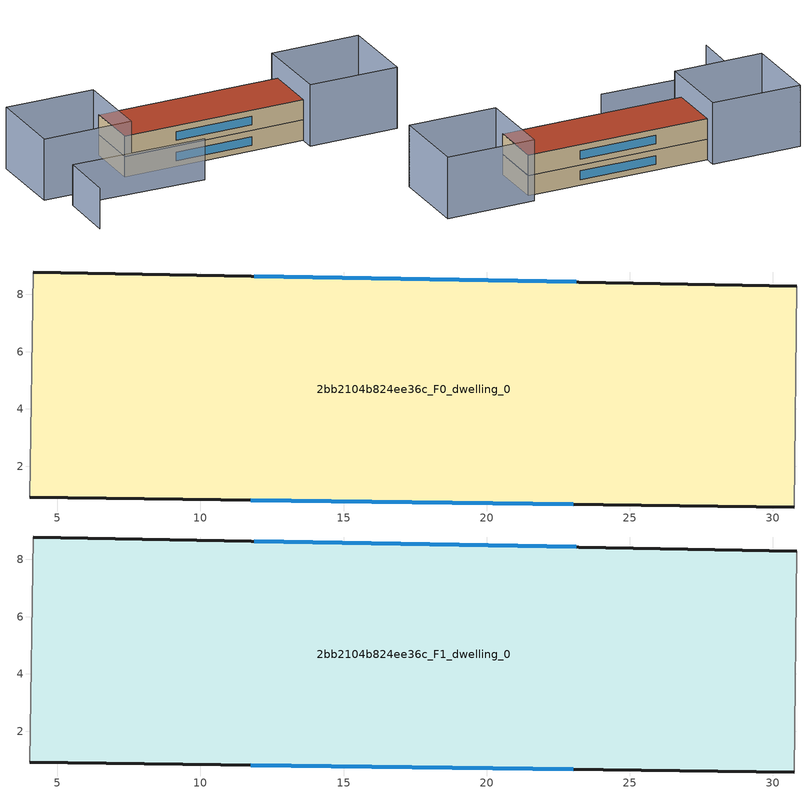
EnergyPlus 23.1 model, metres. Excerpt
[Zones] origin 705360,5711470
2bb2104b824ee36c_F0_dwelling_0
 floor ground (EU_floor_Construction): 30.84,8.29 30.75,0.57 4.03,0.91 4.16,8.78 z0
 wall outside (EU_wall_Construction): 30.84,8.29 4.16,8.78 / 4.03,0.91 30.75,0.57 z0:3
 wall adiabatic (EU_wall_Construction): 30.75,0.57 30.84,8.29 / 4.16,8.78 4.03,0.91 z0:3
 window (EU_Window_Construction): 23.13,8.44 11.87,8.64 / 11.75,0.81 23.03,0.67 z0.87:2.13
2bb2104b824ee36c_F1_dwelling_0
 floor to 2bb2104b824ee36c_F0_dwelling_0 (EU_floor_Construction): 30.84,8.29 30.75,0.57 4.03,0.91 4.16,8.78 z3
 wall outside (EU_wall_Construction): 30.84,8.29 4.16,8.78 / 4.03,0.91 30.75,0.57 z3:6
 wall adiabatic (EU_wall_Construction): 30.75,0.57 30.84,8.29 / 4.16,8.78 4.03,0.91 z3:6
 window (EU_Window_Construction): 23.13,8.44 11.87,8.64 / 11.75,0.81 23.03,0.67 z3.87:5.13
 roof outside (EU_roof_Construction): 30.75,0.57 30.84,8.29 4.16,8.78 4.03,0.91 z6
shading: -6.59,-12.45 -6.29,-4.04 / -6.29,-4.04 13.18,-4.75 z0:6; 4.01,-1.05 -8.99,-0.85 / -8.99,-0.85 -8.81,10.63 / -8.81,10.63 4.19,10.43 / 4.19,10.43 4.01,-1.05 / 30.86,10.04 43.82,9.89 / 43.82,9.89 43.68,-1.7 / 43.68,-1.7 30.72,-1.54 / 30.72,-1.54 30.86,10.04 z0:9
[Building]
EU S2 Campaign: North Axis=0; Terrain=City; Solar Distribution=FullExterior
[Site:Location]
London: Latitude=51.5; Longitude=-0.5; Time Zone=0; Elevation=25
[SizingPeriod:WeatherFileDays]
AnnualSizingPeriod: Begin Month=1; Begin Day of Month=1; End Month=12; End Day of Month=31; Day of Week for Start Day=Monday; Use Weather File Daylight Saving Period=No; Use Weather File Rain and Snow Indicators=No
[MATERIAL]
EU_InternalMass_Material: Roughness=MediumRough; Thickness=0.1; Conductivity=1; Density=1800; Specific Heat=900; Thermal Absorptance=0.9; Solar Absorptance=0.7; Visible Absorptance=0.7
[MATERIAL:NOMASS] Roughness=MediumRough; Thermal Absorptance=0.9; Solar Absorptance=0.7; Visible Absorptance=0.7
Name | Thermal Resistance
EU_wall_NoMass | 0.724719
EU_roof_NoMass | 2.98947
EU_floor_NoMass | 2.39157
[WINDOWMATERIAL:SIMPLEGLAZINGSYSTEM]
EU_Window_SimpleGlazing: UFactor=2.63425; Solar Heat Gain Coefficient=0.76; Visible Transmittance=0.76
[CONSTRUCTION]
EU_wall_Construction: EU_wall_NoMass
EU_roof_Construction: EU_roof_NoMass
EU_floor_Construction: EU_floor_NoMass
EU_Window_Construction: EU_Window_SimpleGlazing
EU_InternalMass_Construction: EU_InternalMass_Material
[ZONE] Type=1; Multiplier=1; Ceiling Height=autocalculate; Volume=624.89; Floor Area=autocalculate; Part of Total Floor Area=Yes
2bb2104b824ee36c_F0_dwelling_0; 2bb2104b824ee36c_F1_dwelling_0
[INTERNALMASS] Construction=EU_InternalMass_Construction; Surface Area=208.296
Name | Zone or ZoneList
2bb2104b824ee36c_F0_dwelling_0_EU_InternalMass | 2bb2104b824ee36c_F0_dwelling_0
2bb2104b824ee36c_F1_dwelling_0_EU_InternalMass | 2bb2104b824ee36c_F1_dwelling_0
[OTHEREQUIPMENT] Fuel Type=Electricity; Design Level Calculation Method=Watts/Area; Power per Zone Floor Area=1; Fraction Latent=0; Fraction Radiant=0; Fraction Lost=0; Carbon Dioxide Generation Rate=0; EndUse Subcategory=EU_Step8_InternalGains
Name | Zone or ZoneList or Space or SpaceList | Schedule
EU_Step8_InternalGain_2bb2104b824ee36c_F0_dwelling_0_f000 | 2bb2104b824ee36c_F0_dwelling_0 | EU_Step8_GainSchedule_2bb2104b824ee36c_F0_dwelling_0_f000
EU_Step8_InternalGain_2bb2104b824ee36c_F1_dwelling_0_f000 | 2bb2104b824ee36c_F1_dwelling_0 | EU_Step8_GainSchedule_2bb2104b824ee36c_F1_dwelling_0_f000
[ZONEVENTILATION:DESIGNFLOWRATE] Schedule=EU_AlwaysOn; Design Flow Rate Calculation Method=AirChanges/Hour; Air Changes per Hour=0.418135; Ventilation Type=Natural; Fan Pressure Rise=0; Fan Total Efficiency=1; Constant Term Coefficient=1; Temperature Term Coefficient=0; Velocity Term Coefficient=0; Velocity Squared Term Coefficient=0; Minimum Indoor Temperature=-100; Maximum Indoor Temperature=100; Delta Temperature=-100; Minimum Outdoor Temperature=-100; Maximum Outdoor Temperature=100; Maximum Wind Speed=40
Name | Zone or ZoneList or Space or SpaceList
EU_ConstantAir_2bb2104b824ee36c_F0_dwelling_0 | 2bb2104b824ee36c_F0_dwelling_0
EU_ConstantAir_2bb2104b824ee36c_F1_dwelling_0 | 2bb2104b824ee36c_F1_dwelling_0
[HVACTEMPLATE:THERMOSTAT] Constant Heating Setpoint=20; Constant Cooling Setpoint=50
EU_HeatOnly_2bb2104b824ee36c_F0_dwelling_0; EU_HeatOnly_2bb2104b824ee36c_F1_dwelling_0
[HVACTEMPLATE:ZONE:IDEALLOADSAIRSYSTEM] System Availability Schedule=EU_AlwaysOn; Maximum Heating Supply Air Temperature=50; Minimum Cooling Supply Air Temperature=13; Maximum Heating Supply Air Humidity Ratio=0.0156; Minimum Cooling Supply Air Humidity Ratio=0.0077; Heating Limit=NoLimit; Cooling Limit=NoLimit; Heating Availability Schedule=EU_AlwaysOn; Cooling Availability Schedule=EU_CoolingOff; Dehumidification Control Type=ConstantSensibleHeatRatio; Cooling Sensible Heat Ratio=0.7; Dehumidification Setpoint=60; Humidification Control Type=None; Humidification Setpoint=30; Outdoor Air Method=None; Outdoor Air Flow Rate per Person=0.00944; Outdoor Air Flow Rate per Zone Floor Area=0; Outdoor Air Flow Rate per Zone=0; Demand Controlled Ventilation Type=None; Outdoor Air Economizer Type=NoEconomizer; Heat Recovery Type=None; Sensible Heat Recovery Effectiveness=0.7; Latent Heat Recovery Effectiveness=0.65
Name | Template Thermostat
2bb2104b824ee36c_F0_dwelling_0 | EU_HeatOnly_2bb2104b824ee36c_F0_dwelling_0
2bb2104b824ee36c_F1_dwelling_0 | EU_HeatOnly_2bb2104b824ee36c_F1_dwelling_0
[SIZING:ZONE] Zone Cooling Design Supply Air Temperature Input Method=SupplyAirTemperature; Zone Cooling Design Supply Air Temperature=13; Zone Heating Design Supply Air Temperature Input Method=SupplyAirTemperature; Zone Heating Design Supply Air Temperature=50; Zone Cooling Design Supply Air Humidity Ratio=0.008; Zone Heating Design Supply Air Humidity Ratio=0.008; Cooling Design Air Flow Method=DesignDay; Cooling Design Air Flow Rate=0; Cooling Minimum Air Flow per Zone Floor Area=0.000762; Cooling Minimum Air Flow=0; Cooling Minimum Air Flow Fraction=0.2; Heating Design Air Flow Method=DesignDay; Heating Design Air Flow Rate=0; Heating Maximum Air Flow per Zone Floor Area=0.002032; Heating Maximum Air Flow=0.141576; Heating Maximum Air Flow Fraction=0.3; Account for Dedicated Outdoor Air System=No; Dedicated Outdoor Air System Control Strategy=NeutralSupplyAir; Dedicated Outdoor Air Low Setpoint Temperature for Design=autosize; Dedicated Outdoor Air High Setpoint Temperature for Design=autosize; Zone Load Sizing Method=Sensible Load Only No Latent Load; Zone Latent Cooling Design Supply Air Humidity Ratio Input Method=HumidityRatioDifference; Zone Cooling Design Supply Air Humidity Ratio Difference=0.005; Zone Latent Heating Design Supply Air Humidity Ratio Input Method=HumidityRatioDifference; Zone Humidification Design Supply Air Humidity Ratio Difference=0.005
2bb2104b824ee36c_F0_dwelling_0; 2bb2104b824ee36c_F1_dwelling_0
[SCHEDULE:CONSTANT]
Name | Hourly Value
EU_AlwaysOn | 1
EU_CoolingOff | 0
[SCHEDULE:FILE] Column Number=1; Rows to Skip at Top=0; Number of Hours of Data=8760; Column Separator=Comma; Interpolate to Timestep=No; Minutes per Item=60; Adjust Schedule for Daylight Savings=Yes
Name | File
EU_Step8_GainSchedule_2bb2104b824ee36c_F0_dwelling_0_f000 | ../../schedules/2bb2104b824ee36c/2bb2104b824ee36c_F0_dwelling_0_f000_gain.csv
EU_Step8_GainSchedule_2bb2104b824ee36c_F1_dwelling_0_f000 | ../../schedules/2bb2104b824ee36c/2bb2104b824ee36c_F1_dwelling_0_f000_gain.csv
